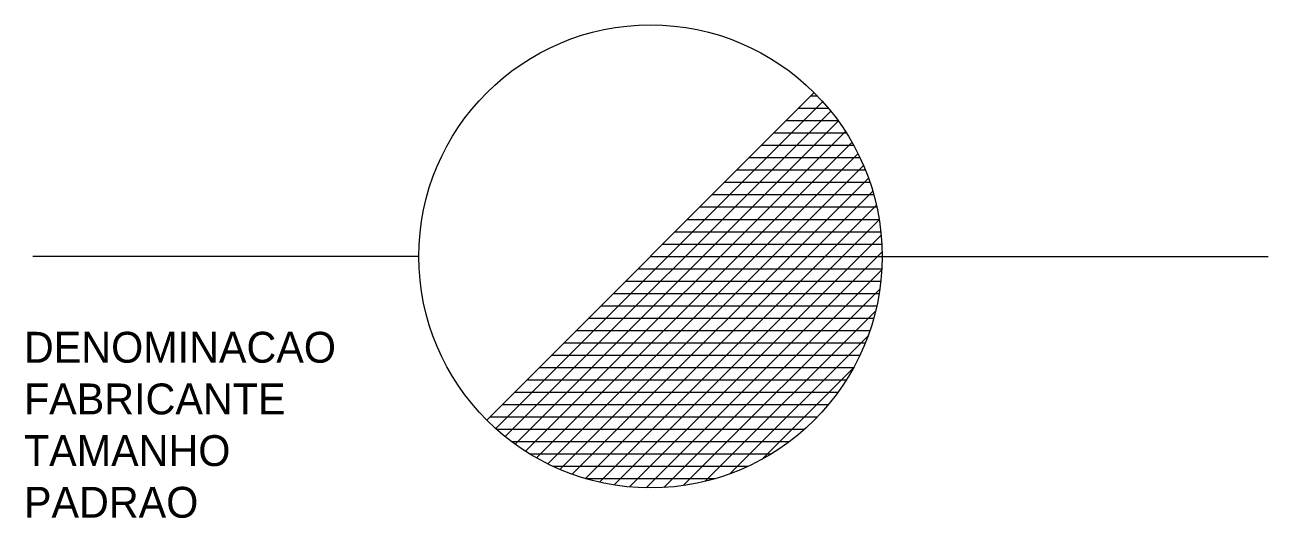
# Model space of a CAD drawing. Extents: x 113 to 315, y 163 to 243.
import ezdxf

# ---------------------------------------------------------------- set-up
doc = ezdxf.new("R2010")
doc.units = 0
doc.layers.add('TUPY', color=3, linetype='CONTINUOUS')

msp = doc.modelspace()

# ---------------------------------------------------------------- linework, layer by layer
at = {"layer": 'TUPY', "color": 0}
for p, q in [((241.32, 232.35), (188.29, 179.32)), ((240.8, 231.83), (241.83, 231.83)), ((242.7, 230.9), (189.74, 177.94)), ((238.8, 229.83), (243.62, 229.83)), ((244, 229.37), (191.27, 176.64)), ((245.22, 227.76), (192.87, 175.41)), ((236.8, 227.83), (245.17, 227.83)), ((246.37, 226.08), (194.55, 174.27)), ((234.8, 225.83), (246.53, 225.83)), ((247.43, 224.32), (196.32, 173.2)), ((232.8, 223.83), (247.7, 223.83)), ((248.41, 222.47), (198.17, 172.22)), ((230.8, 221.83), (248.72, 221.83)), ((249.3, 220.53), (200.1, 171.33)), ((228.8, 219.83), (249.59, 219.83)), ((250.1, 218.5), (202.14, 170.54)), ((226.8, 217.83), (250.33, 217.83)), ((250.79, 216.37), (204.27, 169.84)), ((224.8, 215.83), (250.95, 215.83)), ((251.38, 214.12), (206.52, 169.26)), ((222.8, 213.83), (251.44, 213.83)), ((251.83, 211.75), (208.89, 168.8)), ((220.8, 211.83), (251.82, 211.83)), ((218.8, 209.83), (252.09, 209.83)), ((252.15, 209.24), (211.4, 168.49)), ((216.8, 207.83), (252.3, 207.83)), ((177.3, 205.83), (114.8, 205.83)), ((252.3, 206.56), (214.08, 168.34)), ((214.8, 205.83), (252.3, 205.83)), ((252.3, 205.83), (314.8, 205.83)), ((212.8, 203.83), (252.25, 203.83)), ((252.24, 203.67), (216.96, 168.39)), ((210.8, 201.83), (252.09, 201.83)), ((208.8, 199.83), (251.82, 199.83)), ((251.93, 200.53), (220.11, 168.71)), ((206.8, 197.83), (251.44, 197.83)), ((204.8, 195.83), (250.95, 195.83)), ((251.26, 197.03), (223.61, 169.38)), ((202.8, 193.83), (250.33, 193.83)), ((200.8, 191.83), (249.59, 191.83)), ((250.03, 192.98), (227.66, 170.6)), ((198.8, 189.83), (248.72, 189.83)), ((196.8, 187.83), (247.7, 187.83)), ((247.68, 187.8), (232.84, 172.95)), ((194.8, 185.83), (246.53, 185.83)), ((192.8, 183.83), (245.17, 183.83)), ((190.8, 181.83), (243.62, 181.83)), ((188.8, 179.83), (241.83, 179.83)), ((189.8, 177.83), (239.75, 177.83)), ((192.3, 175.83), (237.3, 175.83)), ((195.25, 173.83), (234.36, 173.83)), ((198.98, 171.83), (230.62, 171.83)), ((204.3, 169.83), (225.3, 169.83))]:
    msp.add_line(p, q, dxfattribs=at)
msp.add_circle((214.8, 205.83), 37.5, dxfattribs=at)

# ---------------------------------------------------------------- texts
at = {"layer": 'TUPY', "color": 0, "flags": 1}
for tag, p, s in [('DENOMINACAO', (113.35, 188.61), 'CONDUTOR DE AGUA DE CONDENSACAO'), ('FABRICANTE', (113.35, 180.24), ''), ('TAMANHO', (113.35, 171.87), ''), ('PADRAO', (113.35, 163.5), '')]:
    msp.add_attdef(tag, p, s, height=5, dxfattribs=at)

doc.saveas('drawing.dxf')
